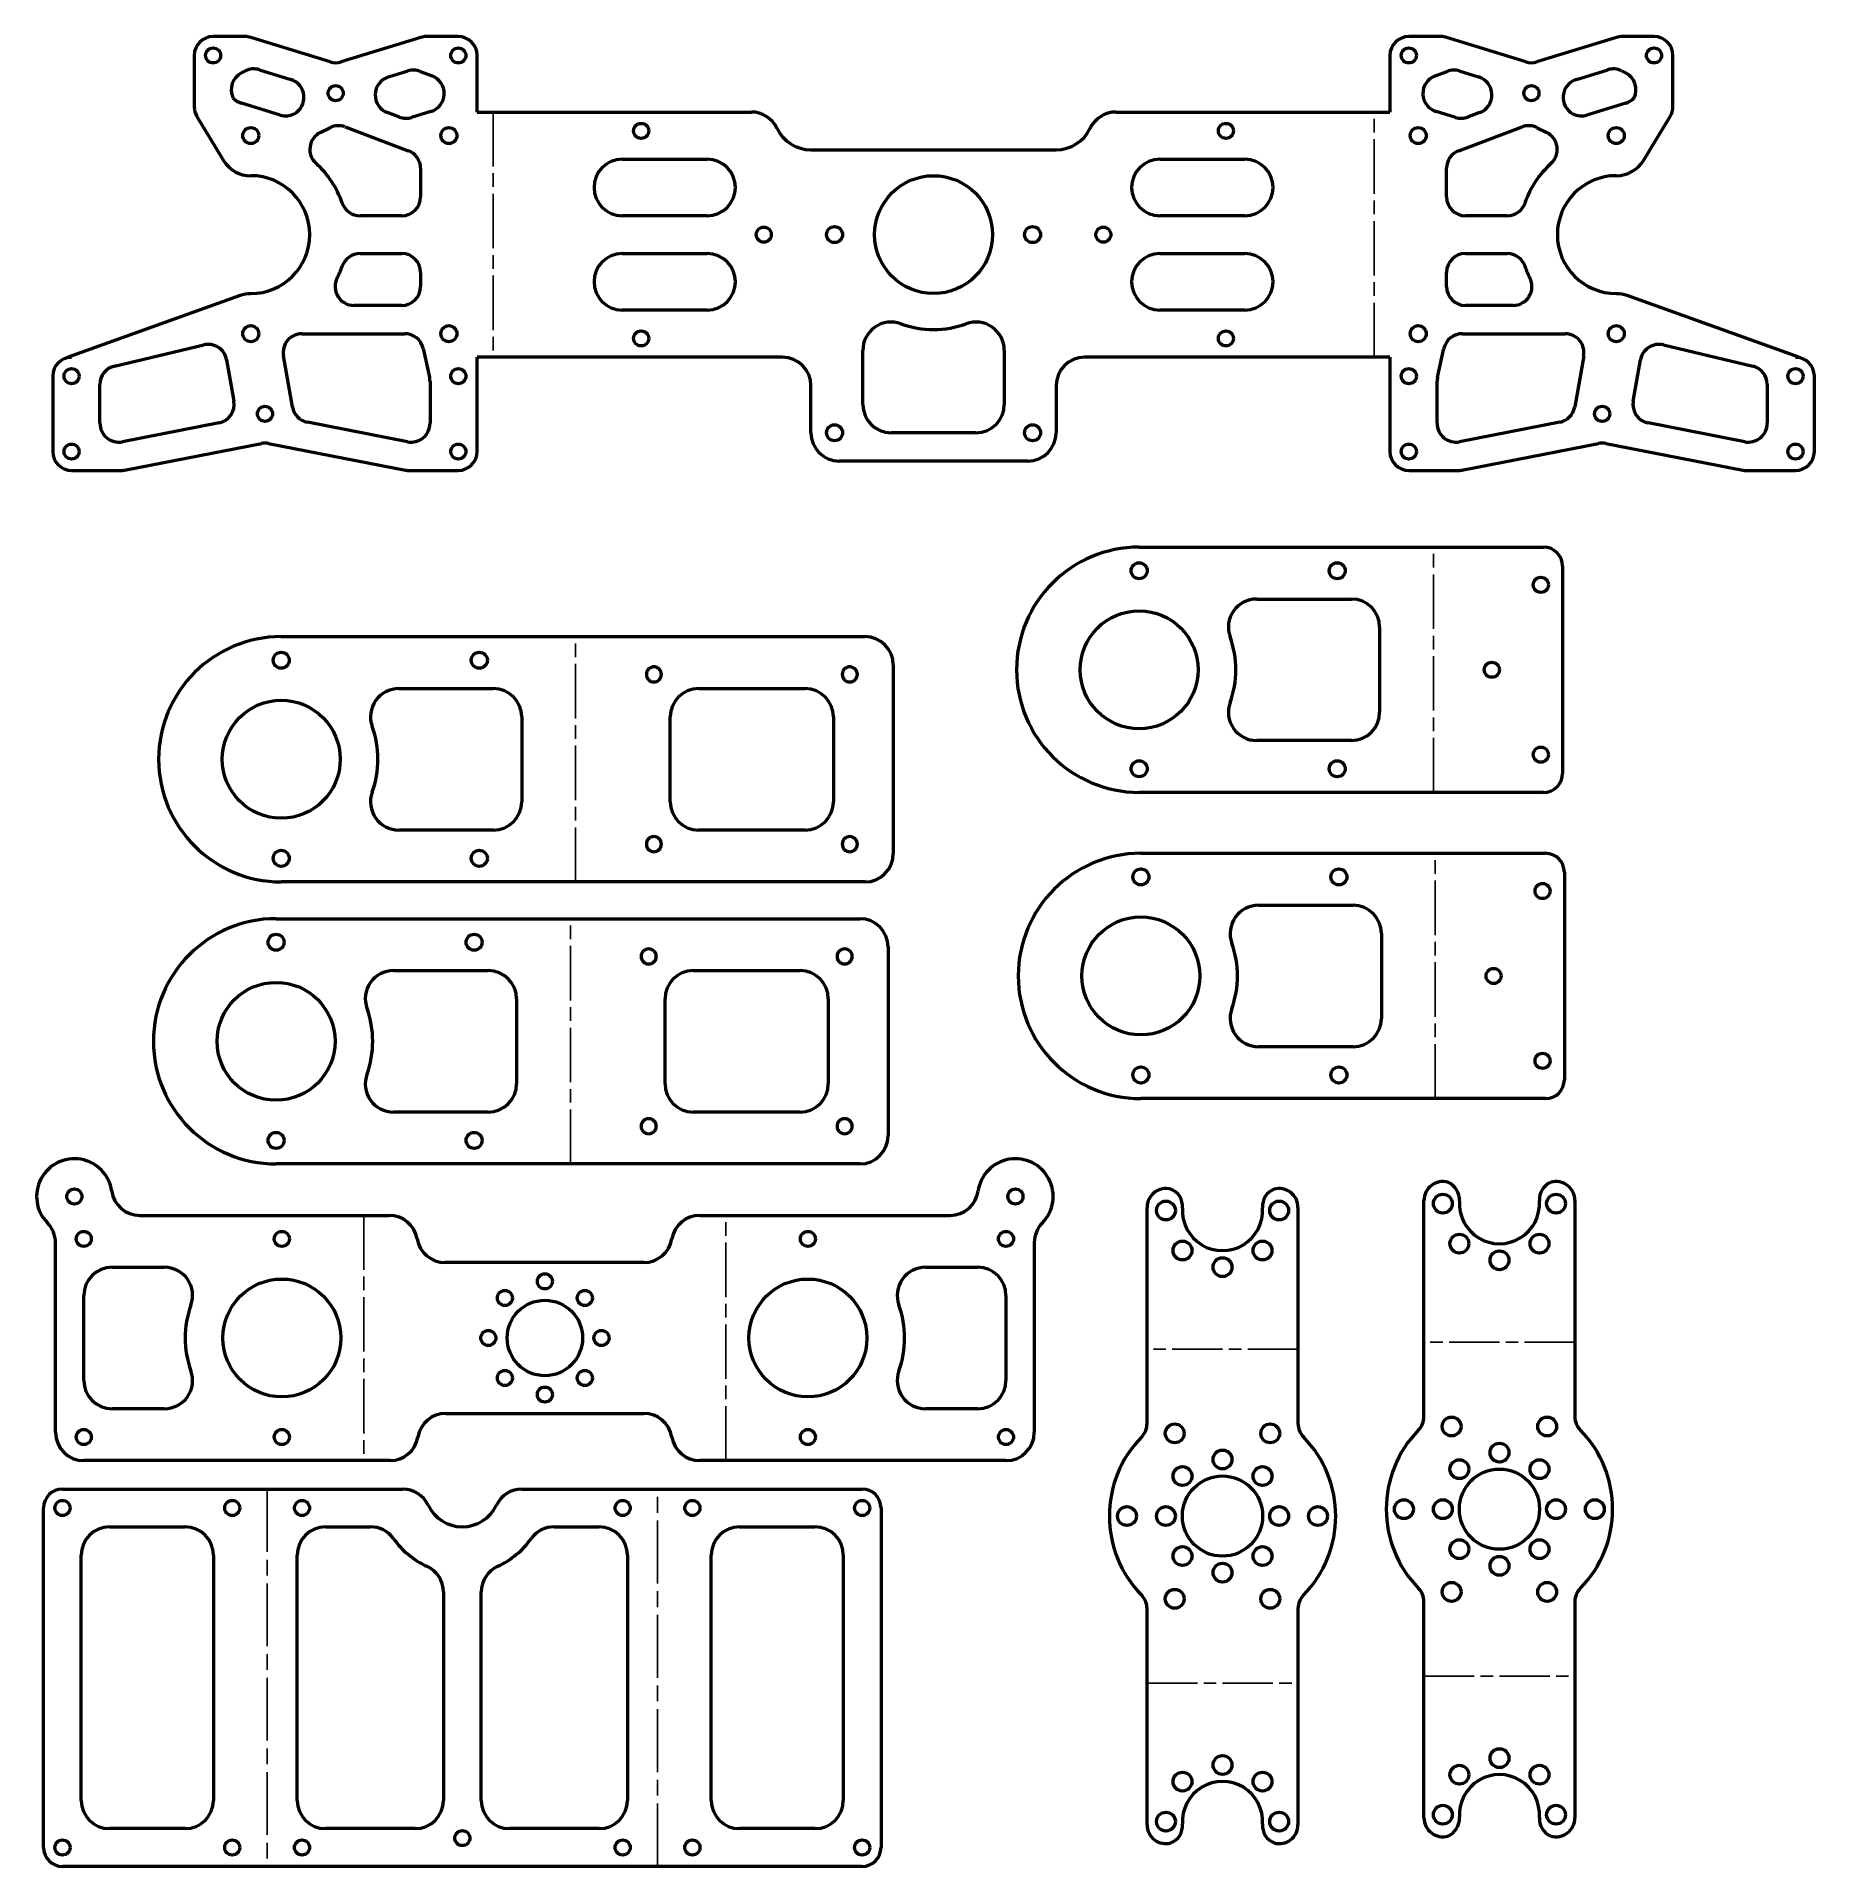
# Model space of a CAD drawing. Header units: millimetres. Extents: x 3 to 191, y 3 to 197.
import ezdxf

# ---------------------------------------------------------------- set-up
doc = ezdxf.new("R2010")
doc.units = ezdxf.units.MM
doc.linetypes.add('CHAIN', pattern=[0.3543, 0.2362, -0.0295, 0.0591, -0.0295])
doc.layers.add('Bend Centerline (ISO)', color=7, linetype='CHAIN', lineweight=25)
doc.layers.add('Visible (ISO)', color=7, linetype='Continuous', lineweight=50)

msp = doc.modelspace()

# ---------------------------------------------------------------- linework, layer by layer
at = {"layer": 'Bend Centerline (ISO)', "ltscale": 24.46138}
for p, q in [((51.12, 188.71), (51.12, 162.71)), ((144.51, 162.71), (144.51, 188.71)), ((150.81, 116.58), (150.81, 142.58)), ((59.84, 107.09), (59.84, 133.09)), ((150.99, 84.12), (150.99, 110.12)), ((59.3, 77.19), (59.3, 103.19)), ((37.4, 71.74), (37.4, 45.74)), ((75.8, 45.74), (75.8, 71.74))]:
    msp.add_line(p, q, dxfattribs=at)
at = {"layer": 'Bend Centerline (ISO)', "ltscale": 22.579735}
for p, q in [((165.81, 58.29), (149.81, 58.29)), ((136.45, 57.56), (120.45, 57.56)), ((120.45, 22.16), (136.45, 22.16)), ((149.81, 22.89), (165.81, 22.89))]:
    msp.add_line(p, q, dxfattribs=at)
at = {"layer": 'Bend Centerline (ISO)', "ltscale": 28.224669}
for p, q in [((27.15, 42.72), (27.15, 2.72)), ((68.54, 2.72), (68.54, 42.72))]:
    msp.add_line(p, q, dxfattribs=at)
at = {"layer": 'Visible (ISO)'}
for p, q in [((24.82, 196.71), (21.42, 196.71)), ((33.83, 194.03), (25.41, 196.62)), ((43.43, 196.62), (35.01, 194.03)), ((47.42, 196.71), (44.02, 196.71)), ((151.61, 196.71), (148.2, 196.71)), ((160.62, 194.03), (152.19, 196.62)), ((170.22, 196.62), (161.79, 194.03)), ((174.2, 196.71), (170.8, 196.71)), ((19.42, 194.71), (19.42, 189.27)), ((49.42, 188.71), (49.42, 194.71)), ((146.2, 194.71), (146.2, 188.71)), ((176.2, 189.27), (176.2, 194.71)), ((24.44, 192.86), (24.85, 193.07)), ((26.34, 193.19), (29.65, 192.17)), ((40.02, 192.43), (42.07, 193.06)), ((43.36, 193.02), (44.64, 192.55)), ((150.99, 192.55), (152.26, 193.02)), ((153.55, 193.06), (155.6, 192.43)), ((165.97, 192.17), (169.29, 193.19)), ((170.77, 193.07), (171.18, 192.86)), ((19.71, 188.23), (22.53, 183.58)), ((28.54, 188.38), (24.43, 189.65)), ((41.18, 188.17), (39.91, 188.65)), ((44.52, 188.76), (42.47, 188.13)), ((49.42, 188.71), (78.49, 188.71)), ((117.14, 188.71), (146.2, 188.71)), ((153.15, 188.13), (151.1, 188.76)), ((155.71, 188.65), (154.44, 188.17)), ((171.2, 189.65), (167.08, 188.38)), ((173.09, 183.58), (175.91, 188.23)), ((32.79, 186.54), (33.81, 187.05)), ((35.41, 187.13), (42.12, 184.61)), ((153.5, 184.61), (160.22, 187.13)), ((161.81, 187.05), (162.83, 186.54)), ((84.81, 184.71), (110.81, 184.71)), ((43.42, 182.74), (43.42, 179.71)), ((64.81, 183.71), (73.81, 183.71)), ((121.81, 183.71), (130.81, 183.71)), ((152.2, 179.71), (152.2, 182.74)), ((41.42, 177.71), (37, 177.71)), ((73.81, 177.71), (64.81, 177.71)), ((130.81, 177.71), (121.81, 177.71)), ((158.63, 177.71), (154.2, 177.71)), ((37, 173.71), (41.42, 173.71)), ((64.81, 173.71), (73.81, 173.71)), ((121.81, 173.71), (130.81, 173.71)), ((154.2, 173.71), (158.63, 173.71)), ((43.42, 171.71), (43.42, 170.21)), ((152.2, 170.21), (152.2, 171.71)), ((24.28, 169.26), (6.07, 162.71)), ((189.55, 162.71), (171.35, 169.26)), ((41.42, 168.21), (36.36, 168.21)), ((73.81, 167.71), (64.81, 167.71)), ((130.81, 167.71), (121.81, 167.71)), ((159.26, 168.21), (154.2, 168.21)), ((30.85, 165.21), (41.74, 165.21)), ((153.88, 165.21), (164.77, 165.21)), ((10.96, 161.78), (20.43, 164.02)), ((43.69, 163.64), (44.37, 160.59)), ((90.31, 157.71), (90.31, 163.44)), ((105.31, 163.44), (105.31, 157.71)), ((151.25, 160.59), (151.93, 163.64)), ((175.19, 164.02), (184.67, 161.78)), ((6.07, 162.71), (6.42, 162.71)), ((22.86, 162.43), (23.63, 158.07)), ((29.84, 157.44), (28.88, 162.86)), ((49.42, 152.71), (49.42, 162.71)), ((81.81, 162.71), (49.42, 162.71)), ((146.2, 162.71), (113.81, 162.71)), ((146.2, 162.71), (146.2, 152.71)), ((166.74, 162.86), (165.79, 157.44)), ((171.99, 158.07), (172.76, 162.43)), ((189.2, 162.71), (189.55, 162.71)), ((4.42, 160.71), (4.42, 152.71)), ((9.42, 155.72), (9.42, 159.83)), ((44.42, 160.16), (44.42, 155.72)), ((84.81, 154.71), (84.81, 159.71)), ((110.81, 159.71), (110.81, 154.71)), ((151.2, 155.72), (151.2, 160.16)), ((186.2, 159.83), (186.2, 155.72)), ((191.2, 152.71), (191.2, 160.71)), ((22.05, 155.75), (11.8, 153.76)), ((42.04, 153.76), (31.42, 155.83)), ((164.2, 155.83), (153.59, 153.76)), ((183.82, 153.76), (173.58, 155.75)), ((12.02, 150.74), (26.54, 153.57)), ((27.3, 153.57), (41.81, 150.74)), ((102.31, 154.71), (93.31, 154.71)), ((153.81, 150.74), (168.32, 153.57)), ((169.09, 153.57), (183.6, 150.74)), ((107.81, 151.71), (87.81, 151.71)), ((6.42, 150.71), (11.64, 150.71)), ((42.2, 150.71), (47.42, 150.71)), ((148.2, 150.71), (153.43, 150.71)), ((183.98, 150.71), (189.2, 150.71)), ((119.61, 142.58), (162.5, 142.58)), ((164.5, 140.58), (164.5, 118.58)), ((132.07, 137.08), (142.11, 137.08)), ((145.11, 134.08), (145.11, 125.08)), ((28.65, 133.09), (90.54, 133.09)), ((93.54, 130.09), (93.54, 110.09)), ((41.11, 127.59), (51.15, 127.59)), ((72.89, 127.59), (84.19, 127.59)), ((54.15, 124.59), (54.15, 115.59)), ((69.89, 115.59), (69.89, 124.59)), ((87.19, 124.59), (87.19, 115.59)), ((142.11, 122.08), (132.07, 122.08)), ((162.5, 116.58), (119.61, 116.58)), ((51.15, 112.59), (41.11, 112.59)), ((84.19, 112.59), (72.89, 112.59)), ((119.79, 110.12), (162.69, 110.12)), ((90.54, 107.09), (28.65, 107.09)), ((164.69, 108.12), (164.69, 86.12)), ((28.1, 103.19), (89.99, 103.19)), ((132.26, 104.62), (142.29, 104.62)), ((145.29, 101.62), (145.29, 92.62)), ((92.99, 100.19), (92.99, 80.19)), ((40.56, 97.69), (50.6, 97.69)), ((72.34, 97.69), (83.65, 97.69)), ((53.6, 94.69), (53.6, 85.69)), ((69.34, 85.69), (69.34, 94.69)), ((86.65, 94.69), (86.65, 85.69)), ((142.29, 89.62), (132.26, 89.62)), ((162.69, 84.12), (119.79, 84.12)), ((50.6, 82.69), (40.56, 82.69)), ((83.65, 82.69), (72.34, 82.69)), ((89.99, 77.19), (28.1, 77.19)), ((120.45, 49.66), (120.45, 72.59)), ((136.45, 72.59), (136.45, 49.66)), ((149.81, 50.39), (149.81, 73.32)), ((165.81, 73.32), (165.81, 50.39)), ((13.64, 71.74), (40.1, 71.74)), ((73.02, 71.74), (99.57, 71.74)), ((4.71, 48.74), (4.71, 68.84)), ((108.49, 68.84), (108.49, 48.74)), ((10.71, 66.24), (16.25, 66.24)), ((67.1, 66.74), (46.02, 66.74)), ((96.96, 66.24), (102.49, 66.24)), ((7.71, 54.24), (7.71, 63.24)), ((105.49, 63.24), (105.49, 54.24)), ((16.25, 51.24), (10.71, 51.24)), ((46.1, 50.74), (67.1, 50.74)), ((102.49, 51.24), (96.96, 51.24)), ((40.18, 45.74), (7.71, 45.74)), ((105.49, 45.74), (73.02, 45.74)), ((5.45, 42.72), (41.52, 42.72)), ((54.17, 42.72), (90.24, 42.72)), ((3.45, 4.72), (3.45, 40.72)), ((92.24, 40.72), (92.24, 4.72)), ((10.45, 38.72), (18.45, 38.72)), ((33.35, 38.72), (38.1, 38.72)), ((57.59, 38.72), (62.35, 38.72)), ((77.24, 38.72), (85.24, 38.72)), ((7.45, 9.72), (7.45, 35.72)), ((21.45, 35.72), (21.45, 9.72)), ((30.35, 9.72), (30.35, 35.72)), ((65.35, 35.72), (65.35, 9.72)), ((74.24, 9.72), (74.24, 35.72)), ((88.24, 35.72), (88.24, 9.72)), ((45.85, 31.81), (45.85, 9.72)), ((49.85, 9.72), (49.85, 31.81)), ((120.45, 7.13), (120.45, 30.06)), ((136.45, 30.06), (136.45, 7.13)), ((149.81, 7.86), (149.81, 30.79)), ((165.81, 30.79), (165.81, 7.86)), ((18.45, 6.72), (10.45, 6.72)), ((42.85, 6.72), (33.35, 6.72)), ((62.35, 6.72), (52.85, 6.72)), ((85.24, 6.72), (77.24, 6.72)), ((90.24, 2.72), (5.45, 2.72))]:
    msp.add_line(p, q, dxfattribs=at)
for centre, radius in [((21.42, 194.71), 0.8), ((47.42, 194.71), 0.8), ((148.2, 194.71), 0.8), ((174.2, 194.71), 0.8), ((34.42, 190.71), 0.8), ((161.2, 190.71), 0.8), ((25.42, 186.21), 0.85), ((46.42, 186.21), 0.85), ((66.81, 186.71), 0.8), ((128.81, 186.71), 0.8), ((149.2, 186.21), 0.85), ((170.2, 186.21), 0.85), ((97.81, 175.71), 6.25), ((87.31, 175.71), 0.85), ((108.31, 175.71), 0.85), ((79.81, 175.71), 0.8), ((115.81, 175.71), 0.8), ((25.42, 165.21), 0.85), ((46.42, 165.21), 0.85), ((66.81, 164.71), 0.8), ((128.81, 164.71), 0.8), ((149.2, 165.21), 0.85), ((170.2, 165.21), 0.85), ((6.42, 160.71), 0.8), ((47.42, 160.71), 0.8), ((148.2, 160.71), 0.8), ((189.2, 160.71), 0.8), ((26.92, 156.71), 0.8), ((168.7, 156.71), 0.8), ((87.31, 154.71), 0.85), ((108.31, 154.71), 0.85), ((6.42, 152.71), 0.8), ((47.42, 152.71), 0.8), ((148.2, 152.71), 0.8), ((189.2, 152.71), 0.8), ((119.61, 140.08), 0.85), ((140.61, 140.08), 0.85), ((162.2, 138.58), 0.8), ((119.61, 129.58), 6.25), ((28.65, 130.59), 0.85), ((49.65, 130.59), 0.85), ((157, 129.58), 0.8), ((28.65, 120.09), 6.25), ((162.2, 120.58), 0.8), ((119.61, 119.08), 0.85), ((140.61, 119.08), 0.85), ((28.65, 109.59), 0.85), ((49.65, 109.59), 0.85), ((119.79, 107.62), 0.85), ((140.79, 107.62), 0.85), ((162.38, 106.12), 0.8), ((119.79, 97.12), 6.25), ((28.1, 100.69), 0.85), ((49.1, 100.69), 0.85), ((157.19, 97.12), 0.8), ((28.1, 90.19), 6.25), ((119.79, 86.62), 0.85), ((140.79, 86.62), 0.85), ((162.38, 88.12), 0.8), ((28.1, 79.69), 0.85), ((49.1, 79.69), 0.85), ((6.71, 73.74), 0.8), ((106.49, 73.74), 0.8), ((151.81, 72.98), 1), ((163.81, 72.98), 1), ((122.45, 72.25), 1), ((134.45, 72.25), 1), ((7.71, 69.24), 0.8), ((28.71, 69.24), 0.8), ((84.49, 69.24), 0.8), ((105.49, 69.24), 0.8), ((124.2, 68.01), 1), ((132.69, 68.01), 1), ((153.56, 68.74), 1), ((157.81, 66.98), 1), ((162.05, 68.74), 1), ((128.45, 66.25), 1), ((28.71, 58.74), 6.25), ((56.6, 64.74), 0.8), ((84.49, 58.74), 6.25), ((52.36, 62.98), 0.8), ((56.6, 58.74), 4), ((60.84, 62.98), 0.8), ((50.6, 58.74), 0.8), ((62.6, 58.74), 0.8), ((52.36, 54.5), 0.8), ((60.84, 54.5), 0.8), ((56.6, 52.74), 0.8), ((7.71, 48.24), 0.8), ((28.71, 48.24), 0.8), ((84.49, 48.24), 0.8), ((105.49, 48.24), 0.8), ((123.38, 48.63), 1), ((133.51, 48.63), 1), ((152.74, 49.36), 1), ((162.87, 49.36), 1), ((128.45, 45.86), 1), ((157.81, 46.59), 1), ((124.2, 44.1), 1), ((132.69, 44.1), 1), ((153.56, 44.83), 1), ((157.81, 40.59), 4.25), ((162.05, 44.83), 1), ((128.45, 39.86), 4.25), ((5.45, 40.72), 0.8), ((23.45, 40.72), 0.8), ((30.85, 40.72), 0.8), ((64.85, 40.72), 0.8), ((72.24, 40.72), 0.8), ((90.24, 40.72), 0.8), ((118.32, 39.86), 1), ((122.45, 39.86), 1), ((134.45, 39.86), 1), ((138.57, 39.86), 1), ((147.68, 40.59), 1), ((151.81, 40.59), 1), ((163.81, 40.59), 1), ((167.93, 40.59), 1), ((153.56, 36.35), 1), ((162.05, 36.35), 1), ((124.2, 35.62), 1), ((132.69, 35.62), 1), ((157.81, 34.59), 1), ((128.45, 33.86), 1), ((123.38, 31.09), 1), ((133.51, 31.09), 1), ((152.74, 31.82), 1), ((162.87, 31.82), 1), ((128.45, 13.47), 1), ((157.81, 14.2), 1), ((124.2, 11.71), 1), ((132.69, 11.71), 1), ((153.56, 12.44), 1), ((162.05, 12.44), 1), ((122.45, 7.47), 1), ((134.45, 7.47), 1), ((151.81, 8.2), 1), ((163.81, 8.2), 1), ((47.85, 5.72), 0.8), ((5.45, 4.72), 0.8), ((23.45, 4.72), 0.8), ((30.85, 4.72), 0.8), ((64.85, 4.72), 0.8), ((72.24, 4.72), 0.8), ((90.24, 4.72), 0.8)]:
    msp.add_circle(centre, radius, dxfattribs=at)
for centre, radius, start, end in [((21.42, 194.71), 2, 90, 180), ((24.82, 194.71), 2, 72.8973, 90), ((44.02, 194.71), 2, 90, 107.1027), ((47.42, 194.71), 2, 0, 90), ((148.2, 194.71), 2, 90, 180), ((151.61, 194.71), 2, 72.8973, 90), ((170.8, 194.71), 2, 90, 107.1027), ((174.2, 194.71), 2, 0, 90), ((34.42, 195.94), 2, 252.8973, 287.1027), ((161.2, 195.94), 2, 252.8973, 287.1027), ((25.34, 191.07), 2, 116.5651, 205.2011), ((25.75, 191.28), 2, 72.8973, 116.5651), ((29.06, 190.26), 2, 298.6909, 72.8973), ((40.61, 190.52), 2, 107.1027, 249.444), ((42.66, 191.15), 2, 69.444, 107.1027), ((43.93, 190.67), 2, 287.1027, 69.444), ((151.69, 190.67), 2, 110.556, 252.8973), ((152.96, 191.15), 2, 72.8973, 110.556), ((155.01, 190.52), 2, 290.556, 72.8973), ((166.56, 190.26), 2, 107.1027, 241.3091), ((169.87, 191.28), 2, 63.4349, 107.1027), ((170.29, 191.07), 2, 334.7989, 63.4349), ((25.01, 191.56), 2, 221.989, 252.8973), ((170.61, 191.56), 2, 287.1027, 318.011), ((21.42, 189.27), 2, 180, 211.2845), ((29.13, 190.3), 2, 252.8973, 296.5651), ((41.88, 190.04), 2, 249.444, 287.1027), ((78.49, 185.71), 3, 25.3769, 90), ((117.14, 185.71), 3, 90, 154.6231), ((153.74, 190.04), 2, 252.8973, 290.556), ((166.5, 190.3), 2, 243.4349, 287.1027), ((174.2, 189.27), 2, 328.7155, 0), ((33.68, 184.75), 2, 116.5651, 227.5725), ((34.7, 185.26), 2, 69.444, 116.5651), ((84.81, 188.71), 4, 205.3769, 270), ((110.81, 188.71), 4, 270, 334.6231), ((160.92, 185.26), 2, 63.4349, 110.556), ((161.94, 184.75), 2, 312.4275, 63.4349), ((41.42, 182.74), 2, 0, 69.444), ((154.2, 182.74), 2, 110.556, 180), ((25.42, 185.33), 3.38, 211.2845, 270), ((25.42, 175.71), 10.25, 19.0583, 47.5725), ((64.81, 180.71), 3, 90, 270), ((73.81, 180.71), 3, 270, 90), ((121.81, 180.71), 3, 90, 270), ((130.81, 180.71), 3, 270, 90), ((170.2, 175.71), 10.25, 132.4275, 160.9417), ((170.2, 185.33), 3.37, 270, 328.7155), ((25.42, 175.71), 6.25, 270, 90), ((170.2, 175.71), 6.25, 90, 270), ((37, 179.71), 2, 199.0583, 270), ((41.42, 179.71), 2, 270, 0), ((154.2, 179.71), 2, 180, 270), ((158.63, 179.71), 2, 270, 340.9417), ((37, 171.71), 2, 90, 160.9417), ((41.42, 171.71), 2, 0, 90), ((64.81, 170.71), 3, 90, 270), ((73.81, 170.71), 3, 270, 90), ((121.81, 170.71), 3, 90, 270), ((130.81, 170.71), 3, 270, 90), ((154.2, 171.71), 2, 90, 180), ((158.63, 171.71), 2, 19.0583, 90), ((36.36, 170.21), 2, 153.3218, 270), ((25.42, 175.71), 10.25, 333.3218, 340.9417), ((159.26, 170.21), 2, 270, 26.6782), ((170.2, 175.71), 10.25, 199.0583, 206.6782), ((25.42, 166.08), 3.37, 90, 109.789), ((41.42, 170.21), 2, 270, 0), ((154.2, 170.21), 2, 180, 270), ((170.2, 166.08), 3.37, 70.211, 90), ((30.85, 163.21), 2, 90, 190.008), ((41.74, 163.21), 2, 12.5288, 90), ((93.31, 163.44), 3, 69.8468, 180), ((97.81, 175.71), 10.06, 249.8468, 290.1532), ((102.31, 163.44), 3, 0, 110.1532), ((153.88, 163.21), 2, 90, 167.4712), ((164.77, 163.21), 2, 349.992, 90), ((20.89, 162.08), 2, 10.008, 103.3245), ((174.73, 162.08), 2, 76.6755, 169.992), ((6.42, 160.71), 2, 90, 180), ((11.42, 159.83), 2, 103.3245, 180), ((81.81, 159.71), 3, 0, 90), ((113.81, 159.71), 3, 90, 180), ((184.2, 159.83), 2, 0, 76.6755), ((189.2, 160.71), 2, 0, 90), ((42.42, 160.16), 2, 0, 12.5288), ((153.2, 160.16), 2, 167.4712, 180), ((21.66, 157.72), 2, 281.0409, 10.008), ((31.8, 157.79), 2, 190.008, 258.9591), ((93.31, 157.71), 3, 180, 270), ((102.31, 157.71), 3, 270, 0), ((163.82, 157.79), 2, 281.0409, 349.992), ((173.96, 157.72), 2, 169.992, 258.9591), ((11.42, 155.72), 2, 180, 281.0409), ((42.42, 155.72), 2, 258.9591, 0), ((153.2, 155.72), 2, 180, 281.0409), ((184.2, 155.72), 2, 258.9591, 0), ((26.92, 151.61), 2, 78.9591, 101.0409), ((87.81, 154.71), 3, 180, 270), ((107.81, 154.71), 3, 270, 0), ((168.7, 151.61), 2, 78.9591, 101.0409), ((6.42, 152.71), 2, 180, 270), ((47.42, 152.71), 2, 270, 0), ((148.2, 152.71), 2, 180, 270), ((189.2, 152.71), 2, 270, 0), ((11.64, 152.71), 2, 270, 281.0409), ((42.2, 152.71), 2, 258.9591, 270), ((153.43, 152.71), 2, 270, 281.0409), ((183.98, 152.71), 2, 258.9591, 270), ((119.61, 129.58), 13, 90, 270), ((162.5, 140.58), 2, 0, 90), ((132.07, 134.08), 3, 90, 199.8539), ((142.11, 134.08), 3, 0, 90), ((28.65, 120.09), 13, 90, 270), ((90.54, 130.09), 3, 0, 90), ((119.61, 129.58), 10.25, 340.1461, 19.8539), ((41.11, 124.59), 3, 90, 199.8539), ((51.15, 124.59), 3, 0, 90), ((72.89, 124.59), 3, 90, 180), ((84.19, 124.59), 3, 0, 90), ((132.07, 125.08), 3, 160.1461, 270), ((142.11, 125.08), 3, 270, 0), ((28.65, 120.09), 10.25, 340.1461, 19.8539), ((162.5, 118.58), 2, 270, 0), ((41.11, 115.59), 3, 160.1461, 270), ((51.15, 115.59), 3, 270, 0), ((72.89, 115.59), 3, 180, 270), ((84.19, 115.59), 3, 270, 0), ((90.54, 110.09), 3, 270, 0), ((119.79, 97.12), 13, 90, 270), ((162.69, 108.12), 2, 0, 90), ((28.1, 90.19), 13, 90, 270), ((89.99, 100.19), 3, 0, 90), ((132.26, 101.62), 3, 90, 199.8539), ((142.29, 101.62), 3, 0, 90), ((119.79, 97.12), 10.25, 340.1461, 19.8539), ((40.56, 94.69), 3, 90, 199.8539), ((50.6, 94.69), 3, 0, 90), ((72.34, 94.69), 3, 90, 180), ((83.65, 94.69), 3, 0, 90), ((28.1, 90.19), 10.25, 340.1461, 19.8539), ((132.26, 92.62), 3, 160.1461, 270), ((142.29, 92.62), 3, 270, 0), ((40.56, 85.69), 3, 160.1461, 270), ((50.6, 85.69), 3, 270, 0), ((72.34, 85.69), 3, 180, 270), ((83.65, 85.69), 3, 270, 0), ((162.69, 86.12), 2, 270, 0), ((89.99, 80.19), 3, 270, 0), ((6.71, 73.74), 4, 8.2132, 224.4153), ((106.49, 73.74), 4, 315.5847, 171.7868), ((13.64, 74.74), 3, 188.2132, 270), ((99.57, 74.74), 3, 270, 351.7868), ((122.45, 72.59), 2, 74.6516, 180), ((122.21, 72.67), 2, 356.1629, 67.5), ((134.68, 72.67), 2, 112.5, 183.8371), ((134.45, 72.59), 2, 0, 105.3484), ((151.81, 73.32), 2, 74.6516, 180), ((151.57, 73.4), 2, 356.1629, 67.5), ((164.04, 73.4), 2, 112.5, 183.8371), ((163.81, 73.32), 2, 0, 105.3484), ((128.45, 72.25), 4.25, 176.1629, 3.8371), ((157.81, 72.98), 4.25, 176.1629, 3.8371), ((1.71, 68.84), 3, 0, 44.4153), ((40.1, 68.74), 3, 9.5941, 90), ((73.02, 68.74), 3, 90, 170.4059), ((111.49, 68.84), 3, 135.5847, 180), ((46.02, 69.74), 3, 189.5941, 270), ((67.1, 69.74), 3, 270, 350.4059), ((10.71, 63.24), 3, 90, 180), ((16.25, 63.24), 3, 340.1461, 90), ((96.96, 63.24), 3, 90, 199.8539), ((102.49, 63.24), 3, 0, 90), ((28.71, 58.74), 10.25, 160.1461, 199.8539), ((84.49, 58.74), 10.25, 340.1461, 19.8539), ((16.25, 54.24), 3, 270, 19.8539), ((96.96, 54.24), 3, 160.1461, 270), ((10.71, 54.24), 3, 180, 270), ((102.49, 54.24), 3, 270, 0), ((46.1, 47.74), 3, 90, 170.4059), ((67.1, 47.74), 3, 9.5941, 90), ((7.71, 48.74), 3, 180, 270), ((105.49, 48.74), 3, 270, 0), ((118.45, 49.66), 2, 315.5847, 0), ((138.45, 49.66), 2, 180, 224.4153), ((157.81, 40.59), 12, 135.5847, 224.4153), ((147.81, 50.39), 2, 315.5847, 0), ((167.81, 50.39), 2, 180, 224.4153), ((157.81, 40.59), 12, 315.5847, 44.4153), ((40.18, 48.74), 3, 270, 350.4059), ((73.02, 48.74), 3, 189.5941, 270), ((128.45, 39.86), 12, 135.5847, 224.4153), ((128.45, 39.86), 12, 315.5847, 44.4153), ((5.45, 40.72), 2, 90, 180), ((41.52, 39.72), 3, 25.3769, 90), ((54.17, 39.72), 3, 90, 154.6231), ((90.24, 40.72), 2, 0, 90), ((47.85, 42.72), 4, 205.3769, 334.6231), ((10.45, 35.72), 3, 90, 180), ((18.45, 35.72), 3, 0, 90), ((33.35, 35.72), 3, 90, 180), ((38.1, 35.72), 3, 35.6853, 90), ((47.85, 42.72), 9, 215.6853, 245.3757), ((47.85, 42.72), 9, 294.6243, 324.3147), ((57.59, 35.72), 3, 90, 144.3147), ((62.35, 35.72), 3, 0, 90), ((77.24, 35.72), 3, 90, 180), ((85.24, 35.72), 3, 0, 90), ((42.85, 31.81), 3, 0, 65.3757), ((52.85, 31.81), 3, 114.6243, 180), ((118.45, 30.06), 2, 0, 44.4153), ((138.45, 30.06), 2, 135.5847, 180), ((147.81, 30.79), 2, 0, 44.4153), ((167.81, 30.79), 2, 135.5847, 180), ((128.45, 7.47), 4.25, 356.1629, 183.8371), ((157.81, 8.2), 4.25, 356.1629, 183.8371), ((10.45, 9.72), 3, 180, 270), ((18.45, 9.72), 3, 270, 0), ((33.35, 9.72), 3, 180, 270), ((42.85, 9.72), 3, 270, 0), ((52.85, 9.72), 3, 180, 270), ((62.35, 9.72), 3, 270, 0), ((77.24, 9.72), 3, 180, 270), ((85.24, 9.72), 3, 270, 0), ((151.81, 7.86), 2, 180, 285.3484), ((151.57, 7.78), 2, 292.5, 3.8371), ((164.04, 7.78), 2, 176.1629, 247.5), ((163.81, 7.86), 2, 254.6516, 0), ((122.45, 7.13), 2, 180, 285.3484), ((122.21, 7.05), 2, 292.5, 3.8371), ((134.68, 7.05), 2, 176.1629, 247.5), ((134.45, 7.13), 2, 254.6516, 0), ((5.45, 4.72), 2, 180, 270), ((90.24, 4.72), 2, 270, 0)]:
    msp.add_arc(centre, radius, start, end, dxfattribs=at)
for points, knots in [([(68.16, 128.29), (68.06, 128.29), (67.95, 128.31), (67.75, 128.39), (67.67, 128.45), (67.52, 128.6), (67.46, 128.69), (67.38, 128.89), (67.36, 128.99), (67.36, 129.2), (67.38, 129.3), (67.46, 129.5), (67.52, 129.59), (67.67, 129.73), (67.76, 129.79), (67.95, 129.87), (68.06, 129.89), (68.26, 129.89), (68.36, 129.87), (68.56, 129.79), (68.65, 129.73), (68.79, 129.59), (68.85, 129.5), (68.94, 129.3), (68.96, 129.2), (68.96, 128.99), (68.94, 128.89), (68.85, 128.69), (68.79, 128.6), (68.65, 128.45), (68.56, 128.39), (68.36, 128.31), (68.26, 128.29), (68.16, 128.29)], [0, 0, 0, 0, 0.0300371, 0.0300371, 0.0600743, 0.0600743, 0.091934, 0.091934, 0.1237938, 0.1237938, 0.1559205, 0.1559205, 0.1880472, 0.1880472, 0.2181145, 0.2181145, 0.2481817, 0.2481817, 0.278249, 0.278249, 0.3083162, 0.3083162, 0.3404429, 0.3404429, 0.3725696, 0.3725696, 0.4044294, 0.4044294, 0.4362892, 0.4362892, 0.4663263, 0.4663263, 0.4963634, 0.4963634, 0.4963634, 0.4963634]), ([(88.93, 128.29), (88.83, 128.29), (88.72, 128.31), (88.52, 128.39), (88.44, 128.45), (88.29, 128.6), (88.23, 128.69), (88.15, 128.89), (88.13, 128.99), (88.13, 129.2), (88.15, 129.3), (88.23, 129.5), (88.29, 129.59), (88.44, 129.73), (88.52, 129.79), (88.72, 129.87), (88.83, 129.89), (89.03, 129.89), (89.13, 129.87), (89.33, 129.79), (89.41, 129.73), (89.56, 129.59), (89.62, 129.5), (89.71, 129.3), (89.73, 129.2), (89.73, 128.99), (89.71, 128.89), (89.62, 128.69), (89.56, 128.6), (89.42, 128.45), (89.33, 128.39), (89.13, 128.31), (89.03, 128.29), (88.93, 128.29)], [0, 0, 0, 0, 0.0300371, 0.0300371, 0.0600743, 0.0600743, 0.091934, 0.091934, 0.1237938, 0.1237938, 0.1559205, 0.1559205, 0.1880472, 0.1880472, 0.2181145, 0.2181145, 0.2481817, 0.2481817, 0.278249, 0.278249, 0.3083162, 0.3083162, 0.3404429, 0.3404429, 0.3725696, 0.3725696, 0.4044294, 0.4044294, 0.4362892, 0.4362892, 0.4663263, 0.4663263, 0.4963634, 0.4963634, 0.4963634, 0.4963634]), ([(68.16, 110.29), (68.06, 110.29), (67.95, 110.31), (67.76, 110.39), (67.67, 110.45), (67.52, 110.59), (67.46, 110.69), (67.38, 110.89), (67.36, 110.99), (67.36, 111.19), (67.38, 111.3), (67.46, 111.5), (67.52, 111.59), (67.67, 111.73), (67.75, 111.79), (67.95, 111.87), (68.06, 111.89), (68.26, 111.89), (68.36, 111.87), (68.56, 111.79), (68.65, 111.73), (68.79, 111.59), (68.85, 111.5), (68.94, 111.3), (68.96, 111.19), (68.96, 110.99), (68.94, 110.89), (68.85, 110.69), (68.79, 110.59), (68.65, 110.45), (68.56, 110.39), (68.36, 110.31), (68.26, 110.29), (68.16, 110.29)], [0, 0, 0, 0, 0.0300673, 0.0300673, 0.0601345, 0.0601345, 0.0922612, 0.0922612, 0.1243879, 0.1243879, 0.1562477, 0.1562477, 0.1881074, 0.1881074, 0.2181446, 0.2181446, 0.2481817, 0.2481817, 0.2782188, 0.2782188, 0.308256, 0.308256, 0.3401158, 0.3401158, 0.3719755, 0.3719755, 0.4041022, 0.4041022, 0.4362289, 0.4362289, 0.4662962, 0.4662962, 0.4963634, 0.4963634, 0.4963634, 0.4963634]), ([(88.93, 110.29), (88.83, 110.29), (88.72, 110.31), (88.52, 110.39), (88.44, 110.45), (88.29, 110.59), (88.23, 110.69), (88.15, 110.89), (88.13, 110.99), (88.13, 111.19), (88.15, 111.3), (88.23, 111.5), (88.29, 111.59), (88.44, 111.73), (88.52, 111.79), (88.72, 111.87), (88.83, 111.89), (89.03, 111.89), (89.13, 111.87), (89.33, 111.79), (89.42, 111.73), (89.56, 111.59), (89.62, 111.5), (89.71, 111.3), (89.73, 111.19), (89.73, 110.99), (89.71, 110.89), (89.62, 110.69), (89.56, 110.59), (89.41, 110.45), (89.33, 110.39), (89.13, 110.31), (89.03, 110.29), (88.93, 110.29)], [0, 0, 0, 0, 0.0300673, 0.0300673, 0.0601345, 0.0601345, 0.0922612, 0.0922612, 0.1243879, 0.1243879, 0.1562477, 0.1562477, 0.1881074, 0.1881074, 0.2181446, 0.2181446, 0.2481817, 0.2481817, 0.2782188, 0.2782188, 0.308256, 0.308256, 0.3401158, 0.3401158, 0.3719755, 0.3719755, 0.4041022, 0.4041022, 0.4362289, 0.4362289, 0.4662962, 0.4662962, 0.4963634, 0.4963634, 0.4963634, 0.4963634]), ([(67.61, 98.39), (67.51, 98.39), (67.4, 98.41), (67.21, 98.49), (67.12, 98.55), (66.98, 98.69), (66.91, 98.78), (66.83, 98.98), (66.81, 99.09), (66.81, 99.29), (66.83, 99.4), (66.91, 99.6), (66.98, 99.69), (67.12, 99.83), (67.21, 99.89), (67.4, 99.97), (67.51, 99.99), (67.71, 99.99), (67.82, 99.97), (68.01, 99.89), (68.1, 99.83), (68.24, 99.69), (68.31, 99.6), (68.39, 99.4), (68.41, 99.29), (68.41, 99.09), (68.39, 98.98), (68.31, 98.78), (68.24, 98.69), (68.1, 98.55), (68.01, 98.49), (67.82, 98.41), (67.71, 98.39), (67.61, 98.39)], [0, 0, 0, 0, 0.0300371, 0.0300371, 0.0600743, 0.0600743, 0.091934, 0.091934, 0.1237938, 0.1237938, 0.1559205, 0.1559205, 0.1880472, 0.1880472, 0.2181145, 0.2181145, 0.2481817, 0.2481817, 0.278249, 0.278249, 0.3083162, 0.3083162, 0.3404429, 0.3404429, 0.3725696, 0.3725696, 0.4044294, 0.4044294, 0.4362892, 0.4362892, 0.4663263, 0.4663263, 0.4963634, 0.4963634, 0.4963634, 0.4963634]), ([(88.38, 98.39), (88.28, 98.39), (88.17, 98.41), (87.98, 98.49), (87.89, 98.55), (87.74, 98.69), (87.68, 98.78), (87.6, 98.98), (87.58, 99.09), (87.58, 99.29), (87.6, 99.4), (87.68, 99.6), (87.75, 99.69), (87.89, 99.83), (87.98, 99.89), (88.17, 99.97), (88.28, 99.99), (88.48, 99.99), (88.59, 99.97), (88.78, 99.89), (88.87, 99.83), (89.01, 99.69), (89.07, 99.6), (89.16, 99.4), (89.18, 99.29), (89.18, 99.09), (89.16, 98.98), (89.08, 98.78), (89.01, 98.69), (88.87, 98.55), (88.78, 98.49), (88.59, 98.41), (88.48, 98.39), (88.38, 98.39)], [0, 0, 0, 0, 0.0300371, 0.0300371, 0.0600743, 0.0600743, 0.091934, 0.091934, 0.1237938, 0.1237938, 0.1559205, 0.1559205, 0.1880472, 0.1880472, 0.2181145, 0.2181145, 0.2481817, 0.2481817, 0.278249, 0.278249, 0.3083162, 0.3083162, 0.3404429, 0.3404429, 0.3725696, 0.3725696, 0.4044294, 0.4044294, 0.4362892, 0.4362892, 0.4663263, 0.4663263, 0.4963634, 0.4963634, 0.4963634, 0.4963634]), ([(67.61, 80.39), (67.51, 80.39), (67.4, 80.41), (67.21, 80.49), (67.12, 80.55), (66.98, 80.69), (66.91, 80.78), (66.83, 80.98), (66.81, 81.09), (66.81, 81.29), (66.83, 81.4), (66.91, 81.6), (66.98, 81.69), (67.12, 81.83), (67.21, 81.89), (67.4, 81.97), (67.51, 81.99), (67.71, 81.99), (67.82, 81.97), (68.01, 81.89), (68.1, 81.83), (68.24, 81.69), (68.31, 81.6), (68.39, 81.4), (68.41, 81.29), (68.41, 81.09), (68.39, 80.98), (68.31, 80.78), (68.24, 80.69), (68.1, 80.55), (68.01, 80.49), (67.82, 80.41), (67.71, 80.39), (67.61, 80.39)], [0, 0, 0, 0, 0.0300673, 0.0300673, 0.0601345, 0.0601345, 0.0922612, 0.0922612, 0.1243879, 0.1243879, 0.1562477, 0.1562477, 0.1881074, 0.1881074, 0.2181446, 0.2181446, 0.2481817, 0.2481817, 0.2782188, 0.2782188, 0.308256, 0.308256, 0.3401158, 0.3401158, 0.3719755, 0.3719755, 0.4041022, 0.4041022, 0.4362289, 0.4362289, 0.4662962, 0.4662962, 0.4963634, 0.4963634, 0.4963634, 0.4963634]), ([(88.38, 80.39), (88.28, 80.39), (88.17, 80.41), (87.98, 80.49), (87.89, 80.55), (87.75, 80.69), (87.68, 80.78), (87.6, 80.98), (87.58, 81.09), (87.58, 81.29), (87.6, 81.4), (87.68, 81.6), (87.74, 81.69), (87.89, 81.83), (87.98, 81.89), (88.17, 81.97), (88.28, 81.99), (88.48, 81.99), (88.59, 81.97), (88.78, 81.89), (88.87, 81.83), (89.01, 81.69), (89.08, 81.6), (89.16, 81.4), (89.18, 81.29), (89.18, 81.09), (89.16, 80.98), (89.07, 80.78), (89.01, 80.69), (88.87, 80.55), (88.78, 80.49), (88.59, 80.41), (88.48, 80.39), (88.38, 80.39)], [0, 0, 0, 0, 0.0300673, 0.0300673, 0.0601345, 0.0601345, 0.0922612, 0.0922612, 0.1243879, 0.1243879, 0.1562477, 0.1562477, 0.1881074, 0.1881074, 0.2181446, 0.2181446, 0.2481817, 0.2481817, 0.2782188, 0.2782188, 0.308256, 0.308256, 0.3401158, 0.3401158, 0.3719755, 0.3719755, 0.4041022, 0.4041022, 0.4362289, 0.4362289, 0.4662962, 0.4662962, 0.4963634, 0.4963634, 0.4963634, 0.4963634])]:
    msp.add_open_spline(points, degree=3, knots=knots, dxfattribs=at)

doc.saveas('drawing.dxf')
